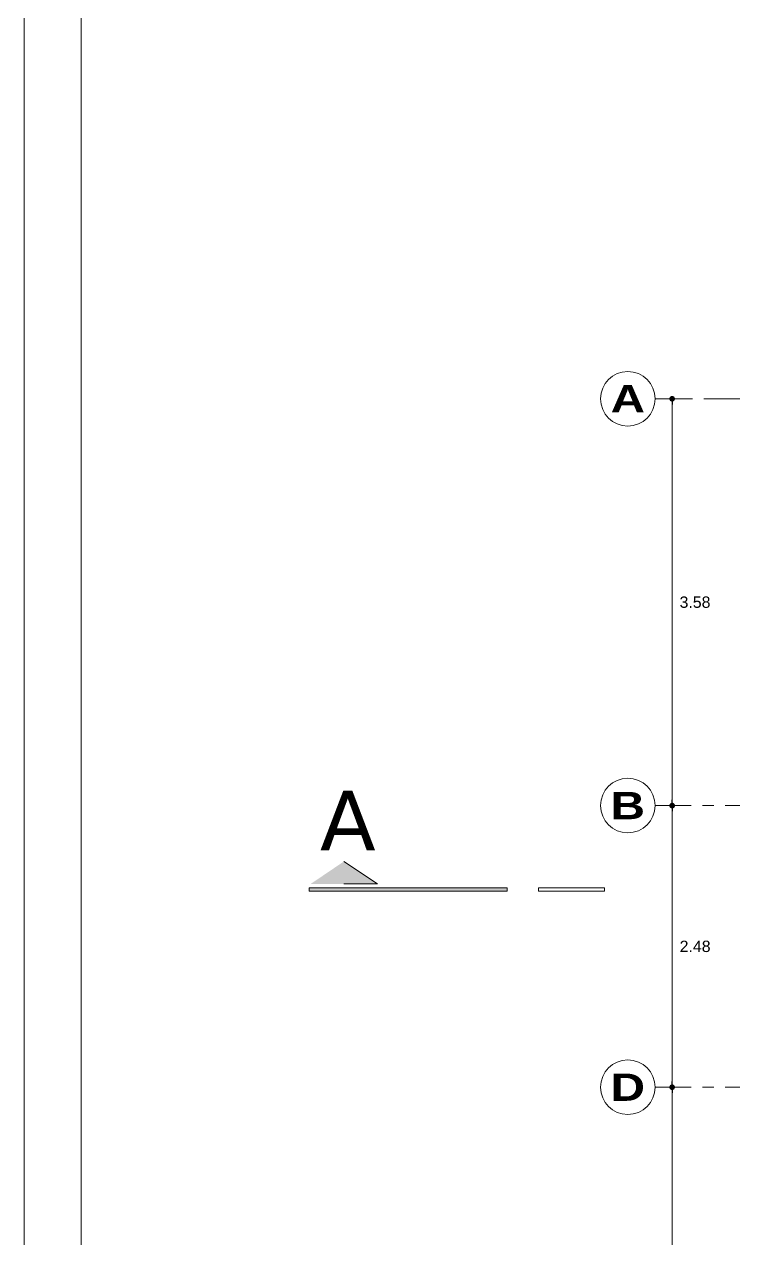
# Model space of a CAD drawing. Header units: millimetres. Extents: x 2178 to 2304, y 1220 to 1359.
# Drawn here: x 2177.67 to 2183.91, y 1290.29 to 1300.96 of the extents above; entities that cross this region are included whole.
import ezdxf
from ezdxf.enums import TextEntityAlignment as Align

# ---------------------------------------------------------------- set-up
doc = ezdxf.new("R2010")
doc.units = ezdxf.units.MM
doc.linetypes.add('CENTER', pattern=[50.8, 31.75, -6.35, 6.35, -6.35])
doc.layers.get('0').update_dxf_attribs({"lineweight": 0})
for name, color, linetype, lineweight in [('COTAS', 40, 'Continuous', 20), ('Ejes22', 50, 'CENTER', 9), ('linha vista piso', 30, 'Continuous', 5), ('mobiliário', 51, 'Continuous', 5), ('muros bajos', 2, 'Continuous', 25)]:
    doc.layers.add(name, color=color, linetype=linetype, lineweight=lineweight)
doc.layers.add('TEXT', color=7, linetype='Continuous')
doc.styles.add('ARIAL', font='arial.ttf')
doc.styles.add('ARIALCH', font='arialbd.ttf', dxfattribs={"width": 1.25})
doc.styles.get("Standard").update_dxf_attribs({"font": 'arial.ttf'})
doc.dimstyles.new('RPM 50', dxfattribs={"dimtxt": 0.1, "dimasz": 0.05, "dimexe": 0.0885, "dimexo": 0.1535, "dimgap": 0.071, "dimtad": 2, "dimtih": 1, "dimtoh": 1, "dimzin": 4, "dimdsep": 46, "dimtxsty": 'ARIAL', "dimblk": 'DOT', "dimcen": 0.4, "dimdle": 0.25, "dimclrd": 8, "dimclre": 8, "dimclrt": 9, "dimadec": 0, "dimazin": 0, "dimtfac": 1, "dimtix": 1, "dimtmove": 0, "dimatfit": 3, "dimldrblk": 'DOT', "dimfxl": 0.5, "dimfxlon": 1, "dimlwd": 0, "dimlwe": 0, "dimarcsym": 0})

# ---------------------------------------------------------------- blocks, each defined once
blk = doc.blocks.new('_DOT')
at = {"color": 0, "linetype": 'ByBlock'}
blk.add_line((-0.5, 0), (-1, 0), dxfattribs=at)
at = {"color": 0, "linetype": 'ByBlock', "const_width": 0.5}
blk.add_lwpolyline([(-0.25, 0, 1), (0.25, 0, 1)], format="xyb", close=True, dxfattribs=at)
blk = doc.blocks.new('*D1185')
at = {"layer": 'Defpoints', "color": 0, "transparency": 16777216}
for p in [(2183.369, 1291.622), (2183.369, 1291.622), (2183.369, 1288.322)]:
    blk.add_point(p, dxfattribs=at)
at = {"layer": 'muros bajos', "color": 8, "lineweight": 0, "transparency": 16777216}
for p, q in [((2183.369, 1291.622), (2183.458, 1291.622)), ((2183.369, 1288.372), (2183.369, 1291.572)), ((2183.369, 1288.322), (2183.458, 1288.322))]:
    blk.add_line(p, q, dxfattribs=at)
at = {"layer": 'muros bajos', "color": 8, "lineweight": 0, "transparency": 16777216, "xscale": 0.05, "yscale": 0.05, "zscale": 0.05}
for p, rotation in [((2183.369, 1291.622), 90), ((2183.369, 1288.322), 270)]:
    blk.add_blockref('_DOT', p, dxfattribs=dict(at, rotation=rotation))
at = {"layer": 'muros bajos', "color": 9, "transparency": 16777216, "insert": (2183.57, 1289.972), "char_height": 0.1, "attachment_point": 5, "style": 'ARIAL'}
blk.add_mtext('3.30', dxfattribs=at)
blk = doc.blocks.new('*D1116')
at = {"layer": 'Defpoints', "color": 0, "transparency": 16777216}
for p in [(2183.369, 1294.097), (2183.369, 1294.097), (2183.369, 1291.622)]:
    blk.add_point(p, dxfattribs=at)
at = {"layer": 'muros bajos', "color": 8, "lineweight": 0, "transparency": 16777216}
for p, q in [((2183.369, 1294.097), (2183.458, 1294.097)), ((2183.369, 1291.672), (2183.369, 1294.047)), ((2183.369, 1291.622), (2183.458, 1291.622))]:
    blk.add_line(p, q, dxfattribs=at)
at = {"layer": 'muros bajos', "color": 8, "lineweight": 0, "transparency": 16777216, "xscale": 0.05, "yscale": 0.05, "zscale": 0.05}
for p, rotation in [((2183.369, 1294.097), 90), ((2183.369, 1291.622), 270)]:
    blk.add_blockref('_DOT', p, dxfattribs=dict(at, rotation=rotation))
at = {"layer": 'muros bajos', "color": 9, "transparency": 16777216, "insert": (2183.571, 1292.859), "char_height": 0.1, "attachment_point": 5, "style": 'ARIAL'}
blk.add_mtext('2.48', dxfattribs=at)
blk = doc.blocks.new('*D1117')
at = {"layer": 'Defpoints', "color": 0, "transparency": 16777216}
for p in [(2183.369, 1297.672), (2183.369, 1297.672), (2183.369, 1294.097)]:
    blk.add_point(p, dxfattribs=at)
at = {"layer": 'muros bajos', "color": 8, "lineweight": 0, "transparency": 16777216}
for p, q in [((2183.369, 1297.672), (2183.458, 1297.672)), ((2183.369, 1294.147), (2183.369, 1297.622)), ((2183.369, 1294.097), (2183.458, 1294.097))]:
    blk.add_line(p, q, dxfattribs=at)
at = {"layer": 'muros bajos', "color": 8, "lineweight": 0, "transparency": 16777216, "xscale": 0.05, "yscale": 0.05, "zscale": 0.05}
for p, rotation in [((2183.369, 1297.672), 90), ((2183.369, 1294.097), 270)]:
    blk.add_blockref('_DOT', p, dxfattribs=dict(at, rotation=rotation))
at = {"layer": 'muros bajos', "color": 9, "transparency": 16777216, "insert": (2183.57, 1295.884), "char_height": 0.1, "attachment_point": 5, "style": 'ARIAL'}
blk.add_mtext('3.58', dxfattribs=at)

msp = doc.modelspace()

# ---------------------------------------------------------------- hatches: boundary and pattern name
at = {"layer": 'mobiliário'}
h = msp.add_hatch(color=256, dxfattribs=at)
h.paths.add_polyline_path([(2180.177, 1293.373), (2181.631, 1293.373), (2181.631, 1293.344), (2180.177, 1293.344)])
h.paths.add_polyline_path([(2180.482, 1293.606), (2180.776, 1293.408), (2180.482, 1293.408), (2180.189, 1293.408)])
h.paths.add_polyline_path([(2181.631, 1293.373), (2181.918, 1293.373), (2181.918, 1293.344), (2181.631, 1293.344)])

# ---------------------------------------------------------------- linework, layer by layer
for p, q in [((2177.67, 1311.505), (2177.67, 1269.505)), ((2178.17, 1311.005), (2178.17, 1270.005))]:
    msp.add_line(p, q)
at = {"layer": 'COTAS'}
for centre in [(2182.979, 1297.672), (2182.979, 1294.097), (2182.979, 1291.622)]:
    msp.add_circle(centre, 0.24, dxfattribs=at)
at = {"layer": 'Ejes22', "linetype": 'CENTER', "lineweight": 9, "ltscale": 0.01}
for points in [[(2185.819, 1297.672), (2183.219, 1297.672)], [(2183.219, 1294.097), (2185.819, 1294.097)], [(2183.219, 1291.622), (2185.819, 1291.622)]]:
    msp.add_lwpolyline(points, dxfattribs=at)
at = {"layer": 'linha vista piso', "lineweight": 0, "ltscale": 0.01}
for p in [(2180.482, 1293.606), (2180.482, 1293.408)]:
    msp.add_line(p, (2180.776, 1293.408), dxfattribs=at)
for points in [[(2181.918, 1293.344), (2180.177, 1293.344), (2180.177, 1293.373), (2181.918, 1293.373)], [(2182.774, 1293.373), (2182.194, 1293.373), (2182.194, 1293.344), (2182.774, 1293.344)]]:
    msp.add_lwpolyline(points, close=True, dxfattribs=at)

# ---------------------------------------------------------------- texts
at = {"layer": 'COTAS', "style": 'ARIALCH', "width": 1.25}
for tag, p in [('A', (2182.979, 1297.672)), ('B', (2182.979, 1294.097)), ('D', (2182.979, 1291.622))]:
    msp.add_attdef(tag, text='LETRAONUMERO', height=0.24, dxfattribs=at).set_placement(p, align=Align.MIDDLE_CENTER)
at = {"layer": 'TEXT', "insert": (2180.271, 1293.705), "char_height": 0.52232, "width": 34.08115, "attachment_point": 7}
msp.add_mtext('{\\fVerdana|b0|i0|c0|p34;A}', dxfattribs=at)

# ---------------------------------------------------------------- dimensions: what is measured, and where the dimension line sits
at = {"layer": 'muros bajos'}
for base, p1, p2, picture, middle in [((2183.369248934, 1297.671513212), (2183.369248934, 1294.096513212), (2183.369248934, 1297.671513212), '*D1117', (2183.570194364, 1295.884013212)), ((2183.369248934, 1294.096513212), (2183.369248934, 1291.621513212), (2183.369248934, 1294.096513212), '*D1116', (2183.571081131, 1292.859013212)), ((2183.369, 1291.622), (2183.369, 1288.322), (2183.369, 1291.622), '*D1185', (2183.57, 1289.972))]:
    dim = msp.add_linear_dim(base=base, p1=p1, p2=p2, angle=90, dimstyle='RPM 50', dxfattribs=at)
    dim.commit()
    dim.dimension.update_dxf_attribs({"geometry": picture, "text_midpoint": middle})

doc.saveas('drawing.dxf')
